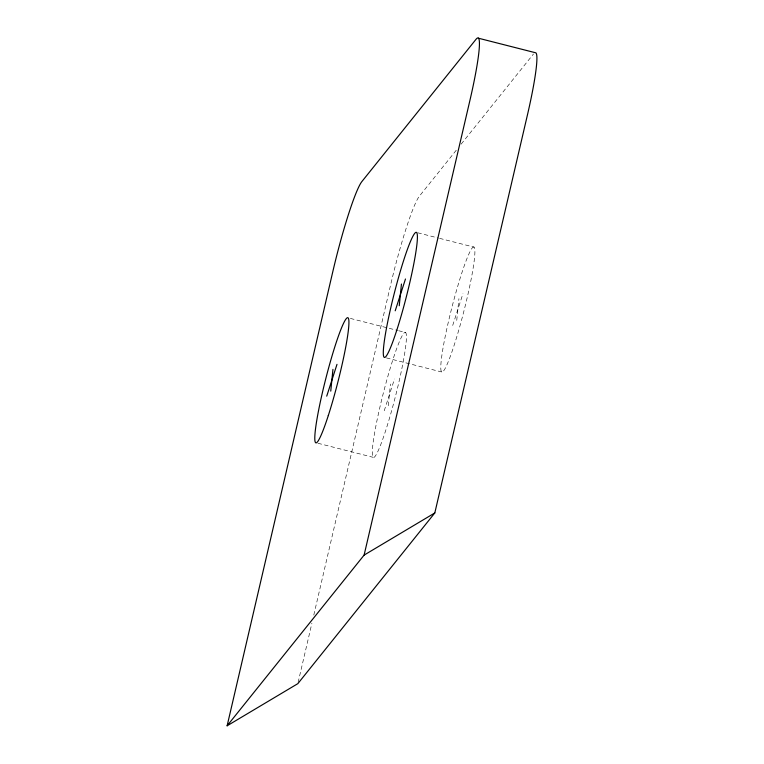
<?xml version="1.0" encoding="UTF-8"?>
<svg xmlns="http://www.w3.org/2000/svg" width="764" height="764" viewBox="0 0 764 764"><rect width="100%" height="100%" fill="white"/><g stroke="black" fill="none" stroke-linecap="round" stroke-linejoin="round"><path stroke-width="0.57" stroke-dasharray="3.82 2.86" d="M388.246 405.77L390.442 384.025M456.738 320.412L458.935 298.676M298.103 682.491L311.903 623.214M313.794 615.077L390.337 286.137A79.475 7.716 -75.7 0 1 419.379 196.195L456.681 149.706M384.216 410.793L394.482 379.001M452.699 325.445L462.965 293.643M461.15 144.129L533.52 53.948M417.727 232.781L438.421 238.053M439.567 238.349L474.062 247.135A64.577 6.274 -75.7 0 1 454.265 344.87A64.577 6.274 -75.7 0 1 445.173 336.628A64.577 6.274 -75.7 0 1 474.062 247.135M350.38 318.426L397.528 330.43M398.674 330.726L405.569 332.483A64.577 6.274 -75.7 0 1 385.782 430.227A64.577 6.274 -75.7 0 1 376.681 421.986A64.577 6.274 -75.7 0 1 405.569 332.483M386.412 357.905L441.602 371.963M317.929 443.254L373.118 457.311"/><path stroke-width="1.15" d="M330.755 391.13L332.951 369.384M399.247 305.772L401.444 284.036M227.128 725.8L332.846 271.497A79.475 7.716 -75.7 0 1 361.888 181.555L476.029 39.298A79.475 7.716 -75.7 0 1 469.831 100.791L364.113 555.094L227.128 725.8L297.836 683.656L434.811 512.95L527.322 115.431A79.475 7.716 -75.7 0 0 535.879 52.84L478.388 38.2M326.725 396.153L336.991 364.361M395.208 310.805L405.474 279.003M364.113 555.094L434.811 512.95M396.774 330.229A64.577 6.274 -75.7 0 0 416.571 232.485A64.577 6.274 -75.7 0 0 387.682 321.988A64.577 6.274 -75.7 0 0 396.774 330.229M328.291 415.587A64.577 6.274 -75.7 0 0 348.078 317.843A64.577 6.274 -75.7 0 0 319.19 407.346A64.577 6.274 -75.7 0 0 328.291 415.587"/></g></svg>
